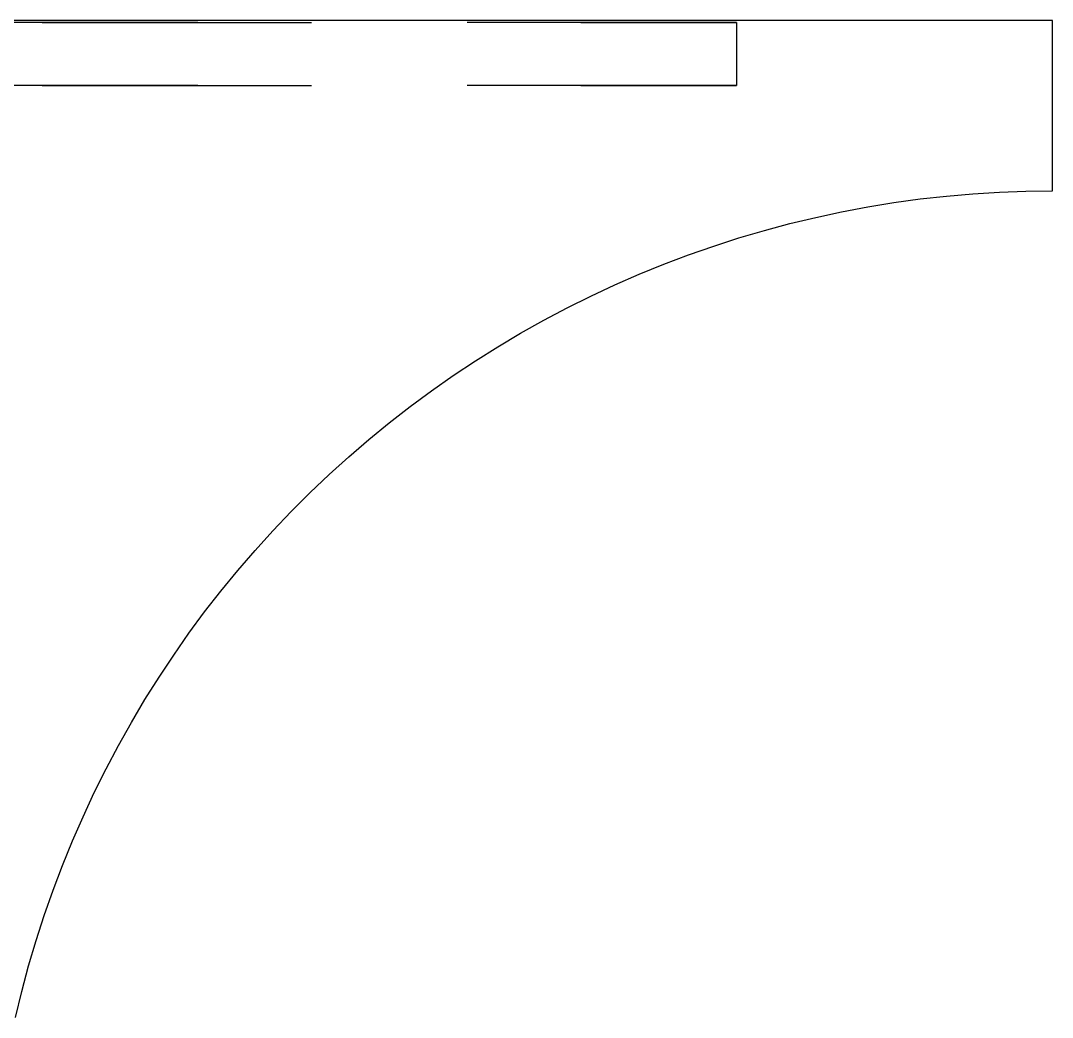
# Model space of a CAD drawing. Extents: x 0 to 2.61, y 0 to 1.71.
# Drawn here: x 1.117 to 1.5, y 0.443 to 0.813 of the extents above; entities that cross this region are included whole.
import ezdxf

# ---------------------------------------------------------------- set-up
doc = ezdxf.new("R2010")
doc.units = 0
doc.linetypes.add('HIDDEN', pattern=[0.075, 0.050025, -0.024975])
doc.layers.add('TOP', color=7, linetype='CONTINUOUS')
doc.layers.add('TOP_HID', color=7, linetype='HIDDEN')

msp = doc.modelspace()

# ---------------------------------------------------------------- linework, layer by layer
at = {"layer": 'TOP'}
for p, q in [((1.5, 0.813047), (0, 0.813047)), ((1.5, 0.74989), (1.5, 0.813047)), ((1.441168, 0.745481), (1.450917, 0.746826)), ((1.450917, 0.746826), (1.460697, 0.747928)), ((1.460697, 0.747928), (1.470501, 0.748786)), ((1.470501, 0.748786), (1.480324, 0.749399)), ((1.480324, 0.749399), (1.490159, 0.749767)), ((1.490159, 0.749767), (1.5, 0.74989)), ((1.421784, 0.742063), (1.431455, 0.743893)), ((1.431455, 0.743893), (1.441168, 0.745481)), ((1.402596, 0.737683), (1.412163, 0.739993)), ((1.412163, 0.739993), (1.421784, 0.742063)), ((1.393089, 0.735136), (1.402596, 0.737683)), ((1.374282, 0.729335), (1.383649, 0.732353)), ((1.383649, 0.732353), (1.393089, 0.735136)), ((1.364992, 0.726084), (1.374282, 0.729335)), ((1.355786, 0.722603), (1.364992, 0.726084)), ((1.34667, 0.718893), (1.355786, 0.722603)), ((1.33765, 0.714958), (1.34667, 0.718893)), ((1.32873, 0.710798), (1.33765, 0.714958)), ((1.319917, 0.706418), (1.32873, 0.710798)), ((1.311216, 0.701819), (1.319917, 0.706418)), ((1.302632, 0.697005), (1.311216, 0.701819)), ((1.29417, 0.691978), (1.302632, 0.697005)), ((1.285837, 0.686742), (1.29417, 0.691978)), ((1.277637, 0.6813), (1.285837, 0.686742)), ((1.269575, 0.675655), (1.277637, 0.6813)), ((1.261656, 0.66981), (1.269575, 0.675655)), ((1.253886, 0.66377), (1.261656, 0.66981)), ((1.246268, 0.657539), (1.253886, 0.66377)), ((1.238808, 0.651119), (1.246268, 0.657539)), ((1.231511, 0.644515), (1.238808, 0.651119)), ((1.22438, 0.637732), (1.231511, 0.644515)), ((1.217421, 0.630773), (1.22438, 0.637732)), ((1.210637, 0.623642), (1.217421, 0.630773)), ((1.204034, 0.616345), (1.210637, 0.623642)), ((1.197614, 0.608885), (1.204034, 0.616345)), ((1.191382, 0.601267), (1.197614, 0.608885)), ((1.185342, 0.593497), (1.191382, 0.601267)), ((1.179498, 0.585578), (1.185342, 0.593497)), ((1.173853, 0.577516), (1.179498, 0.585578)), ((1.168411, 0.569316), (1.173853, 0.577516)), ((1.163175, 0.560982), (1.168411, 0.569316)), ((1.158148, 0.552521), (1.163175, 0.560982)), ((1.153334, 0.543937), (1.158148, 0.552521)), ((1.148735, 0.535236), (1.153334, 0.543937)), ((1.144354, 0.526423), (1.148735, 0.535236)), ((1.140195, 0.517503), (1.144354, 0.526423)), ((1.136259, 0.508482), (1.140195, 0.517503)), ((1.13255, 0.499366), (1.136259, 0.508482)), ((1.129069, 0.490161), (1.13255, 0.499366)), ((1.125818, 0.480871), (1.129069, 0.490161)), ((1.1228, 0.471503), (1.125818, 0.480871)), ((1.120017, 0.462063), (1.1228, 0.471503)), ((1.117469, 0.452557), (1.120017, 0.462063)), ((1.11516, 0.44299), (1.117469, 0.452557))]:
    msp.add_line(p, q, dxfattribs=at)
at = {"layer": 'TOP_HID', "linetype": 'HIDDEN'}
for p, q in [((1.382812, 0.81239), (0.125, 0.81239)), ((0.125, 0.81239), (1.382812, 0.81239)), ((1.382812, 0.81239), (1.382812, 0.788952)), ((1.382812, 0.81239), (1.382812, 0.788952)), ((1.382812, 0.788952), (0.125, 0.788952)), ((0.125, 0.788952), (1.382812, 0.788952))]:
    msp.add_line(p, q, dxfattribs=at)

doc.saveas('drawing.dxf')
